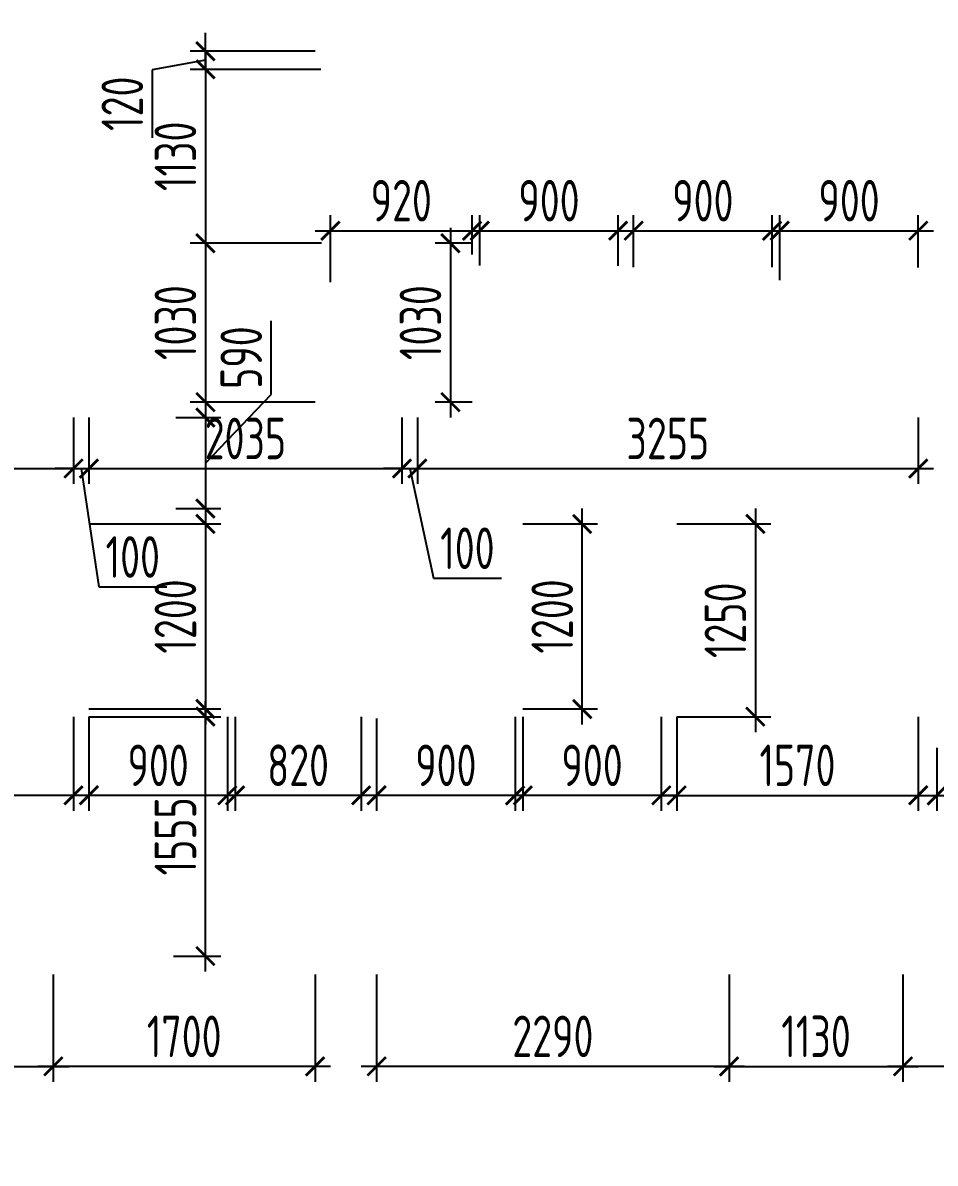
# Model space of a CAD drawing. Header units: millimetres. Extents: x -350007 to 536090, y -888 to 198380.
# Drawn here: x -196333 to -190404, y 117175 to 124585 of the extents above; entities that cross this region are included whole.
import ezdxf

# ---------------------------------------------------------------- set-up
doc = ezdxf.new("R2010")
doc.units = ezdxf.units.MM
doc.layers.add('АР_Размеры нов.', color=15, linetype='Continuous', lineweight=0)
doc.styles.add('ISOCPEUR', font='isocpeur.ttf', dxfattribs={"width": 0.7})
doc.dimstyles.new('R_100', dxfattribs={"dimtxt": 270, "dimasz": 120, "dimexe": 100, "dimexo": 0, "dimgap": 60, "dimtad": 1, "dimdec": 0, "dimrnd": 5, "dimzin": 0, "dimdsep": 46, "dimtxsty": 'ISOCPEUR', "dimblk": 'ARCHTICK', "dimcen": 0, "dimdle": 100, "dimclrd": 256, "dimclre": 256, "dimclrt": 256, "dimadec": 0, "dimazin": 0, "dimtfac": 2, "dimtdec": 0, "dimtofl": 0, "dimtmove": 1, "dimatfit": 3, "dimfxl": 1, "dimtvp": 3, "dimtolj": 1, "dimtzin": 0, "dimarcsym": 0})

# ---------------------------------------------------------------- blocks, each defined once
blk = doc.blocks.new('_ArchTick')
at = {"color": 0, "linetype": 'ByBlock', "const_width": 0.15}
blk.add_lwpolyline([(-0.5, -0.5), (0.5, 0.5)], dxfattribs=at)
blk = doc.blocks.new('*D2742')
at = {"layer": 'АР_Размеры нов.', "lineweight": -2, "ltscale": 100, "transparency": 16777216}
for p, q in [((-191743.2, 118400.7), (-191743.2, 117704)), ((-190613.2, 118400.7), (-190613.2, 117704)), ((-191843.2, 117804), (-190513.2, 117804))]:
    blk.add_line(p, q, dxfattribs=at)
at = {"layer": 'АР_Размеры нов.', "lineweight": -2, "ltscale": 100, "transparency": 16777216, "xscale": 120, "yscale": 120, "zscale": 120, "rotation": 180}
blk.add_blockref('_ArchTick', (-191743.2, 117804), dxfattribs=at)
at = {"layer": 'АР_Размеры нов.', "lineweight": -2, "ltscale": 100, "transparency": 16777216, "xscale": 120, "yscale": 120, "zscale": 120}
blk.add_blockref('_ArchTick', (-190613.2, 117804), dxfattribs=at)
at = {"layer": 'АР_Размеры нов.', "ltscale": 100, "transparency": 16777216, "insert": (-191178.2, 117999), "char_height": 270, "attachment_point": 5, "style": 'ISOCPEUR'}
blk.add_mtext('\\A1;1130', dxfattribs=at)
blk = doc.blocks.new('*D2743')
at = {"layer": 'АР_Размеры нов.', "lineweight": -2, "ltscale": 100, "transparency": 16777216}
for p, q in [((-197265, 118400.7), (-197265, 117704)), ((-196135, 118400.6), (-196135, 117704)), ((-197365, 117804), (-196035, 117804))]:
    blk.add_line(p, q, dxfattribs=at)
at = {"layer": 'АР_Размеры нов.', "lineweight": -2, "ltscale": 100, "transparency": 16777216, "xscale": 120, "yscale": 120, "zscale": 120, "rotation": 180}
blk.add_blockref('_ArchTick', (-197265, 117804), dxfattribs=at)
at = {"layer": 'АР_Размеры нов.', "lineweight": -2, "ltscale": 100, "transparency": 16777216, "xscale": 120, "yscale": 120, "zscale": 120}
blk.add_blockref('_ArchTick', (-196135, 117804), dxfattribs=at)
at = {"layer": 'АР_Размеры нов.', "ltscale": 100, "transparency": 16777216, "insert": (-196700, 117999), "char_height": 270, "attachment_point": 5, "style": 'ISOCPEUR'}
blk.add_mtext('\\A1;1130', dxfattribs=at)
blk = doc.blocks.new('*D2545')
at = {"layer": 'АР_Размеры нов.', "lineweight": -2, "ltscale": 100, "transparency": 16777216}
for p, q in [((-195146.4, 124382.4), (-195146.4, 123052.4)), ((-194397.3, 124282.4), (-195246.4, 124282.4)), ((-194392.2, 123152.4), (-195246.4, 123152.4))]:
    blk.add_line(p, q, dxfattribs=at)
at = {"layer": 'АР_Размеры нов.', "lineweight": -2, "ltscale": 100, "transparency": 16777216, "xscale": 120, "yscale": 120, "zscale": 120}
for p, rotation in [((-195146.4, 124282.4), 90), ((-195146.4, 123152.4), 270)]:
    blk.add_blockref('_ArchTick', p, dxfattribs=dict(at, rotation=rotation))
at = {"layer": 'АР_Размеры нов.', "ltscale": 100, "transparency": 16777216, "insert": (-195341.4, 123717.4), "char_height": 270, "attachment_point": 5, "rotation": 90, "style": 'ISOCPEUR'}
blk.add_mtext('\\A1;1130', dxfattribs=at)
blk = doc.blocks.new('*D2963')
at = {"layer": 'АР_Размеры нов.', "lineweight": -2, "ltscale": 100, "transparency": 16777216}
for p, q in [((-194333.9, 122900), (-194333.9, 123334)), ((-193413.9, 123079.1), (-193413.9, 123334)), ((-194433.9, 123234), (-193313.9, 123234))]:
    blk.add_line(p, q, dxfattribs=at)
at = {"layer": 'АР_Размеры нов.', "lineweight": -2, "ltscale": 100, "transparency": 16777216, "xscale": 120, "yscale": 120, "zscale": 120, "rotation": 180}
blk.add_blockref('_ArchTick', (-194333.9, 123234), dxfattribs=at)
at = {"layer": 'АР_Размеры нов.', "lineweight": -2, "ltscale": 100, "transparency": 16777216, "xscale": 120, "yscale": 120, "zscale": 120}
blk.add_blockref('_ArchTick', (-193413.9, 123234), dxfattribs=at)
at = {"layer": 'АР_Размеры нов.', "ltscale": 100, "transparency": 16777216, "insert": (-193873.9, 123429), "char_height": 270, "attachment_point": 5, "style": 'ISOCPEUR'}
blk.add_mtext('\\A1;920', dxfattribs=at)
blk = doc.blocks.new('*D2964')
at = {"layer": 'АР_Размеры нов.', "lineweight": -2, "ltscale": 100, "transparency": 16777216}
for p, q in [((-193363.9, 123009), (-193363.9, 123334)), ((-192463.9, 123004.8), (-192463.9, 123334)), ((-193463.9, 123234), (-192363.9, 123234))]:
    blk.add_line(p, q, dxfattribs=at)
at = {"layer": 'АР_Размеры нов.', "lineweight": -2, "ltscale": 100, "transparency": 16777216, "xscale": 120, "yscale": 120, "zscale": 120, "rotation": 180}
blk.add_blockref('_ArchTick', (-193363.9, 123234), dxfattribs=at)
at = {"layer": 'АР_Размеры нов.', "lineweight": -2, "ltscale": 100, "transparency": 16777216, "xscale": 120, "yscale": 120, "zscale": 120}
blk.add_blockref('_ArchTick', (-192463.9, 123234), dxfattribs=at)
at = {"layer": 'АР_Размеры нов.', "ltscale": 100, "transparency": 16777216, "insert": (-192913.9, 123429), "char_height": 270, "attachment_point": 5, "style": 'ISOCPEUR'}
blk.add_mtext('\\A1;900', dxfattribs=at)
blk = doc.blocks.new('*D2965')
at = {"layer": 'АР_Размеры нов.', "lineweight": -2, "ltscale": 100, "transparency": 16777216}
for p, q in [((-192363.9, 122996.7), (-192363.9, 123334)), ((-191463.9, 122996.7), (-191463.9, 123334)), ((-192463.9, 123234), (-191363.9, 123234))]:
    blk.add_line(p, q, dxfattribs=at)
at = {"layer": 'АР_Размеры нов.', "lineweight": -2, "ltscale": 100, "transparency": 16777216, "xscale": 120, "yscale": 120, "zscale": 120, "rotation": 180}
blk.add_blockref('_ArchTick', (-192363.9, 123234), dxfattribs=at)
at = {"layer": 'АР_Размеры нов.', "lineweight": -2, "ltscale": 100, "transparency": 16777216, "xscale": 120, "yscale": 120, "zscale": 120}
blk.add_blockref('_ArchTick', (-191463.9, 123234), dxfattribs=at)
at = {"layer": 'АР_Размеры нов.', "ltscale": 100, "transparency": 16777216, "insert": (-191913.9, 123429), "char_height": 270, "attachment_point": 5, "style": 'ISOCPEUR'}
blk.add_mtext('\\A1;900', dxfattribs=at)
blk = doc.blocks.new('*D2966')
at = {"layer": 'АР_Размеры нов.', "lineweight": -2, "ltscale": 100, "transparency": 16777216}
for p, q in [((-191413.9, 122913.7), (-191413.9, 123334)), ((-190513.9, 122994.4), (-190513.9, 123334)), ((-191513.9, 123234), (-190413.9, 123234))]:
    blk.add_line(p, q, dxfattribs=at)
at = {"layer": 'АР_Размеры нов.', "lineweight": -2, "ltscale": 100, "transparency": 16777216, "xscale": 120, "yscale": 120, "zscale": 120, "rotation": 180}
blk.add_blockref('_ArchTick', (-191413.9, 123234), dxfattribs=at)
at = {"layer": 'АР_Размеры нов.', "lineweight": -2, "ltscale": 100, "transparency": 16777216, "xscale": 120, "yscale": 120, "zscale": 120}
blk.add_blockref('_ArchTick', (-190513.9, 123234), dxfattribs=at)
at = {"layer": 'АР_Размеры нов.', "ltscale": 100, "transparency": 16777216, "insert": (-190963.9, 123429), "char_height": 270, "attachment_point": 5, "style": 'ISOCPEUR'}
blk.add_mtext('\\A1;900', dxfattribs=at)
blk = doc.blocks.new('*D2856')
at = {"layer": 'АР_Размеры нов.', "lineweight": -2, "ltscale": 500, "transparency": 16777216}
for p, q in [((-195146.4, 124400.7), (-195146.4, 124520.7)), ((-194433.9, 124400.7), (-195246.4, 124400.7)), ((-195146.4, 124282.4), (-195146.4, 124400.7)), ((-195146.4, 124341.5), (-195491.8, 124279.7)), ((-195491.8, 124279.7), (-195491.8, 123838.4)), ((-194397.3, 124282.4), (-195246.4, 124282.4)), ((-195146.4, 124282.4), (-195146.4, 124162.4))]:
    blk.add_line(p, q, dxfattribs=at)
at = {"layer": 'АР_Размеры нов.', "lineweight": -2, "ltscale": 500, "transparency": 16777216, "xscale": 120, "yscale": 120, "zscale": 120}
for p, rotation in [((-195146.4, 124400.7), 270), ((-195146.4, 124282.4), 90)]:
    blk.add_blockref('_ArchTick', p, dxfattribs=dict(at, rotation=rotation))
at = {"layer": 'АР_Размеры нов.', "lineweight": 13, "ltscale": 500, "transparency": 16777216, "insert": (-195686.8, 124059), "char_height": 270, "attachment_point": 5, "rotation": 90, "style": 'ISOCPEUR'}
blk.add_mtext('\\A1;120', dxfattribs=at)
blk = doc.blocks.new('*D2857')
at = {"layer": 'АР_Размеры нов.', "lineweight": -2, "ltscale": 500, "transparency": 16777216}
for p, q in [((-195146.4, 123252.4), (-195146.4, 122020.3)), ((-194392.2, 123152.4), (-195246.4, 123152.4)), ((-194433.9, 122120.3), (-195246.4, 122120.3))]:
    blk.add_line(p, q, dxfattribs=at)
at = {"layer": 'АР_Размеры нов.', "lineweight": -2, "ltscale": 500, "transparency": 16777216, "xscale": 120, "yscale": 120, "zscale": 120}
for p, rotation in [((-195146.4, 123152.4), 90), ((-195146.4, 122120.3), 270)]:
    blk.add_blockref('_ArchTick', p, dxfattribs=dict(at, rotation=rotation))
at = {"layer": 'АР_Размеры нов.', "lineweight": 13, "ltscale": 500, "transparency": 16777216, "insert": (-195341.4, 122636.4), "char_height": 270, "attachment_point": 5, "rotation": 90, "style": 'ISOCPEUR'}
blk.add_mtext('\\A1;1030', dxfattribs=at)
blk = doc.blocks.new('*D2860')
at = {"layer": 'АР_Размеры нов.', "lineweight": -2, "ltscale": 500, "transparency": 16777216}
for p, q in [((-191572.5, 121428.5), (-191572.5, 119976.2)), ((-192083.9, 121328.5), (-191472.5, 121328.5)), ((-192083.9, 120076.2), (-191472.5, 120076.2))]:
    blk.add_line(p, q, dxfattribs=at)
at = {"layer": 'АР_Размеры нов.', "lineweight": -2, "ltscale": 500, "transparency": 16777216, "xscale": 120, "yscale": 120, "zscale": 120}
for p, rotation in [((-191572.5, 121328.5), 90), ((-191572.5, 120076.2), 270)]:
    blk.add_blockref('_ArchTick', p, dxfattribs=dict(at, rotation=rotation))
at = {"layer": 'АР_Размеры нов.', "lineweight": 13, "ltscale": 500, "transparency": 16777216, "insert": (-191767.5, 120702.3), "char_height": 270, "attachment_point": 5, "rotation": 90, "style": 'ISOCPEUR'}
blk.add_mtext('\\A1;1250', dxfattribs=at)
blk = doc.blocks.new('*D2861')
at = {"layer": 'АР_Размеры нов.', "lineweight": -2, "ltscale": 500, "transparency": 16777216}
for p, q in [((-192083.9, 120076.2), (-192083.9, 119465.1)), ((-190513.9, 120076.2), (-190513.9, 119465.1)), ((-192183.9, 119565.1), (-190413.9, 119565.1))]:
    blk.add_line(p, q, dxfattribs=at)
at = {"layer": 'АР_Размеры нов.', "lineweight": -2, "ltscale": 500, "transparency": 16777216, "xscale": 120, "yscale": 120, "zscale": 120, "rotation": 180}
blk.add_blockref('_ArchTick', (-192083.9, 119565.1), dxfattribs=at)
at = {"layer": 'АР_Размеры нов.', "lineweight": -2, "ltscale": 500, "transparency": 16777216, "xscale": 120, "yscale": 120, "zscale": 120}
blk.add_blockref('_ArchTick', (-190513.9, 119565.1), dxfattribs=at)
at = {"layer": 'АР_Размеры нов.', "lineweight": 13, "ltscale": 500, "transparency": 16777216, "insert": (-191298.9, 119760.1), "char_height": 270, "attachment_point": 5, "style": 'ISOCPEUR'}
blk.add_mtext('\\A1;1570', dxfattribs=at)
blk = doc.blocks.new('*D2862')
at = {"layer": 'АР_Размеры нов.', "lineweight": -2, "ltscale": 500, "transparency": 16777216}
for p, q in [((-193083.9, 120076.2), (-193083.9, 119465.1)), ((-192183.9, 120076.2), (-192183.9, 119465.1)), ((-192083.9, 119565.1), (-193183.9, 119565.1))]:
    blk.add_line(p, q, dxfattribs=at)
at = {"layer": 'АР_Размеры нов.', "lineweight": -2, "ltscale": 500, "transparency": 16777216, "xscale": 120, "yscale": 120, "zscale": 120, "rotation": 180}
blk.add_blockref('_ArchTick', (-193083.9, 119565.1), dxfattribs=at)
at = {"layer": 'АР_Размеры нов.', "lineweight": -2, "ltscale": 500, "transparency": 16777216, "xscale": 120, "yscale": 120, "zscale": 120}
blk.add_blockref('_ArchTick', (-192183.9, 119565.1), dxfattribs=at)
at = {"layer": 'АР_Размеры нов.', "lineweight": 13, "ltscale": 500, "transparency": 16777216, "insert": (-192633.9, 119760.1), "char_height": 270, "attachment_point": 5, "style": 'ISOCPEUR'}
blk.add_mtext('\\A1;900', dxfattribs=at)
blk = doc.blocks.new('*D2863')
at = {"layer": 'АР_Размеры нов.', "lineweight": -2, "ltscale": 500, "transparency": 16777216}
for p, q in [((-194033.9, 120064.6), (-194033.9, 119465.1)), ((-193133.9, 120076.2), (-193133.9, 119465.1)), ((-193033.9, 119565.1), (-194133.9, 119565.1))]:
    blk.add_line(p, q, dxfattribs=at)
at = {"layer": 'АР_Размеры нов.', "lineweight": -2, "ltscale": 500, "transparency": 16777216, "xscale": 120, "yscale": 120, "zscale": 120, "rotation": 180}
blk.add_blockref('_ArchTick', (-194033.9, 119565.1), dxfattribs=at)
at = {"layer": 'АР_Размеры нов.', "lineweight": -2, "ltscale": 500, "transparency": 16777216, "xscale": 120, "yscale": 120, "zscale": 120}
blk.add_blockref('_ArchTick', (-193133.9, 119565.1), dxfattribs=at)
at = {"layer": 'АР_Размеры нов.', "lineweight": 13, "ltscale": 500, "transparency": 16777216, "insert": (-193583.9, 119760.1), "char_height": 270, "attachment_point": 5, "style": 'ISOCPEUR'}
blk.add_mtext('\\A1;900', dxfattribs=at)
blk = doc.blocks.new('*D2864')
at = {"layer": 'АР_Размеры нов.', "lineweight": -2, "ltscale": 500, "transparency": 16777216}
for p, q in [((-194953.9, 120076.1), (-194953.9, 119465.1)), ((-194134.3, 120075.3), (-194134.3, 119465.1)), ((-194034.3, 119565.1), (-195053.9, 119565.1))]:
    blk.add_line(p, q, dxfattribs=at)
at = {"layer": 'АР_Размеры нов.', "lineweight": -2, "ltscale": 500, "transparency": 16777216, "xscale": 120, "yscale": 120, "zscale": 120, "rotation": 180}
blk.add_blockref('_ArchTick', (-194953.9, 119565.1), dxfattribs=at)
at = {"layer": 'АР_Размеры нов.', "lineweight": -2, "ltscale": 500, "transparency": 16777216, "xscale": 120, "yscale": 120, "zscale": 120}
blk.add_blockref('_ArchTick', (-194134.3, 119565.1), dxfattribs=at)
at = {"layer": 'АР_Размеры нов.', "lineweight": 13, "ltscale": 500, "transparency": 16777216, "insert": (-194544.1, 119760.1), "char_height": 270, "attachment_point": 5, "style": 'ISOCPEUR'}
blk.add_mtext('\\A1;820', dxfattribs=at)
blk = doc.blocks.new('*D2865')
at = {"layer": 'АР_Размеры нов.', "lineweight": -2, "ltscale": 500, "transparency": 16777216}
for p, q in [((-195903.9, 120076.1), (-195903.9, 119465.1)), ((-195003.9, 120076.1), (-195003.9, 119465.1)), ((-194903.9, 119565.1), (-196003.9, 119565.1))]:
    blk.add_line(p, q, dxfattribs=at)
at = {"layer": 'АР_Размеры нов.', "lineweight": -2, "ltscale": 500, "transparency": 16777216, "xscale": 120, "yscale": 120, "zscale": 120, "rotation": 180}
blk.add_blockref('_ArchTick', (-195903.9, 119565.1), dxfattribs=at)
at = {"layer": 'АР_Размеры нов.', "lineweight": -2, "ltscale": 500, "transparency": 16777216, "xscale": 120, "yscale": 120, "zscale": 120}
blk.add_blockref('_ArchTick', (-195003.9, 119565.1), dxfattribs=at)
at = {"layer": 'АР_Размеры нов.', "lineweight": 13, "ltscale": 500, "transparency": 16777216, "insert": (-195453.9, 119760.1), "char_height": 270, "attachment_point": 5, "style": 'ISOCPEUR'}
blk.add_mtext('\\A1;900', dxfattribs=at)
blk = doc.blocks.new('*D2866')
at = {"layer": 'АР_Размеры нов.', "lineweight": -2, "ltscale": 500, "transparency": 16777216}
for p, q in [((-197383.9, 120076.2), (-197383.9, 119465.1)), ((-196003.9, 120076.2), (-196003.9, 119465.1)), ((-195903.9, 119565.1), (-197483.9, 119565.1))]:
    blk.add_line(p, q, dxfattribs=at)
at = {"layer": 'АР_Размеры нов.', "lineweight": -2, "ltscale": 500, "transparency": 16777216, "xscale": 120, "yscale": 120, "zscale": 120, "rotation": 180}
blk.add_blockref('_ArchTick', (-197383.9, 119565.1), dxfattribs=at)
at = {"layer": 'АР_Размеры нов.', "lineweight": -2, "ltscale": 500, "transparency": 16777216, "xscale": 120, "yscale": 120, "zscale": 120}
blk.add_blockref('_ArchTick', (-196003.9, 119565.1), dxfattribs=at)
at = {"layer": 'АР_Размеры нов.', "lineweight": 13, "ltscale": 500, "transparency": 16777216, "insert": (-196693.9, 119760.1), "char_height": 270, "attachment_point": 5, "style": 'ISOCPEUR'}
blk.add_mtext('\\A1;1380', dxfattribs=at)
blk = doc.blocks.new('*D2867')
at = {"layer": 'АР_Размеры нов.', "lineweight": -2, "ltscale": 500, "transparency": 16777216}
for p, q in [((-195146.4, 118420.7), (-195146.4, 120176.1)), ((-195903.9, 120076.1), (-195046.4, 120076.1)), ((-195353.6, 118520.7), (-195046.4, 118520.7))]:
    blk.add_line(p, q, dxfattribs=at)
at = {"layer": 'АР_Размеры нов.', "lineweight": -2, "ltscale": 500, "transparency": 16777216, "xscale": 120, "yscale": 120, "zscale": 120}
for p, rotation in [((-195146.4, 120076.1), 90), ((-195146.4, 118520.7), 270)]:
    blk.add_blockref('_ArchTick', p, dxfattribs=dict(at, rotation=rotation))
at = {"layer": 'АР_Размеры нов.', "lineweight": 13, "ltscale": 500, "transparency": 16777216, "insert": (-195341.4, 119298.4), "char_height": 270, "attachment_point": 5, "rotation": 90, "style": 'ISOCPEUR'}
blk.add_mtext('\\A1;1555', dxfattribs=at)
blk = doc.blocks.new('*D2868')
at = {"layer": 'АР_Размеры нов.', "lineweight": -2, "ltscale": 500, "transparency": 16777216}
for p, q in [((-195146.4, 121428.5), (-195146.4, 120026.1)), ((-195903.9, 121328.5), (-195046.4, 121328.5)), ((-195903.9, 120126.1), (-195046.4, 120126.1))]:
    blk.add_line(p, q, dxfattribs=at)
at = {"layer": 'АР_Размеры нов.', "lineweight": -2, "ltscale": 500, "transparency": 16777216, "xscale": 120, "yscale": 120, "zscale": 120}
for p, rotation in [((-195146.4, 121328.5), 90), ((-195146.4, 120126.1), 270)]:
    blk.add_blockref('_ArchTick', p, dxfattribs=dict(at, rotation=rotation))
at = {"layer": 'АР_Размеры нов.', "lineweight": 13, "ltscale": 500, "transparency": 16777216, "insert": (-195341.4, 120727.3), "char_height": 270, "attachment_point": 5, "rotation": 90, "style": 'ISOCPEUR'}
blk.add_mtext('\\A1;1200', dxfattribs=at)
blk = doc.blocks.new('*D2869')
at = {"layer": 'АР_Размеры нов.', "lineweight": -2, "ltscale": 500, "transparency": 16777216}
for p, q in [((-194718.6, 122169.9), (-194718.6, 122649)), ((-195146.4, 121724.4), (-194718.6, 122169.9)), ((-195146.4, 122120.3), (-195146.4, 121328.5)), ((-195339.8, 122020.3), (-195046.4, 122020.3)), ((-195339.8, 121428.5), (-195046.4, 121428.5))]:
    blk.add_line(p, q, dxfattribs=at)
at = {"layer": 'АР_Размеры нов.', "lineweight": -2, "ltscale": 500, "transparency": 16777216, "xscale": 120, "yscale": 120, "zscale": 120}
for p, rotation in [((-195146.4, 122020.3), 90), ((-195146.4, 121428.5), 270)]:
    blk.add_blockref('_ArchTick', p, dxfattribs=dict(at, rotation=rotation))
at = {"layer": 'АР_Размеры нов.', "lineweight": 13, "ltscale": 500, "transparency": 16777216, "insert": (-194913.6, 122409.4), "char_height": 270, "attachment_point": 5, "rotation": 90, "style": 'ISOCPEUR'}
blk.add_mtext('\\A1;590', dxfattribs=at)
blk = doc.blocks.new('*D2876')
at = {"layer": 'АР_Размеры нов.', "lineweight": -2, "ltscale": 500, "transparency": 16777216}
for p, q in [((-190613.2, 118400.5), (-190613.2, 117704)), ((-187933.9, 118400.7), (-187933.9, 117704)), ((-187833.9, 117804), (-190713.2, 117804))]:
    blk.add_line(p, q, dxfattribs=at)
at = {"layer": 'АР_Размеры нов.', "lineweight": -2, "ltscale": 500, "transparency": 16777216, "xscale": 120, "yscale": 120, "zscale": 120, "rotation": 180}
blk.add_blockref('_ArchTick', (-190613.2, 117804), dxfattribs=at)
at = {"layer": 'АР_Размеры нов.', "lineweight": -2, "ltscale": 500, "transparency": 16777216, "xscale": 120, "yscale": 120, "zscale": 120}
blk.add_blockref('_ArchTick', (-187933.9, 117804), dxfattribs=at)
at = {"layer": 'АР_Размеры нов.', "lineweight": 13, "ltscale": 500, "transparency": 16777216, "insert": (-189273.5, 117999), "char_height": 270, "attachment_point": 5, "style": 'ISOCPEUR'}
blk.add_mtext('\\A1;2680', dxfattribs=at)
blk = doc.blocks.new('*D2877')
at = {"layer": 'АР_Размеры нов.', "lineweight": -2, "ltscale": 500, "transparency": 16777216}
for p, q in [((-194033.9, 118400.7), (-194033.9, 117704)), ((-191743.2, 118400.7), (-191743.2, 117704)), ((-191643.2, 117804), (-194133.9, 117804))]:
    blk.add_line(p, q, dxfattribs=at)
at = {"layer": 'АР_Размеры нов.', "lineweight": -2, "ltscale": 500, "transparency": 16777216, "xscale": 120, "yscale": 120, "zscale": 120, "rotation": 180}
blk.add_blockref('_ArchTick', (-194033.9, 117804), dxfattribs=at)
at = {"layer": 'АР_Размеры нов.', "lineweight": -2, "ltscale": 500, "transparency": 16777216, "xscale": 120, "yscale": 120, "zscale": 120}
blk.add_blockref('_ArchTick', (-191743.2, 117804), dxfattribs=at)
at = {"layer": 'АР_Размеры нов.', "lineweight": 13, "ltscale": 500, "transparency": 16777216, "insert": (-192888.5, 117999), "char_height": 270, "attachment_point": 5, "style": 'ISOCPEUR'}
blk.add_mtext('\\A1;2290', dxfattribs=at)
blk = doc.blocks.new('*D2878')
at = {"layer": 'АР_Размеры нов.', "lineweight": -2, "ltscale": 500, "transparency": 16777216}
for p, q in [((-196135, 118400.7), (-196135, 117704)), ((-194433.9, 118400.7), (-194433.9, 117704)), ((-194333.9, 117804), (-196235, 117804))]:
    blk.add_line(p, q, dxfattribs=at)
at = {"layer": 'АР_Размеры нов.', "lineweight": -2, "ltscale": 500, "transparency": 16777216, "xscale": 120, "yscale": 120, "zscale": 120, "rotation": 180}
blk.add_blockref('_ArchTick', (-196135, 117804), dxfattribs=at)
at = {"layer": 'АР_Размеры нов.', "lineweight": -2, "ltscale": 500, "transparency": 16777216, "xscale": 120, "yscale": 120, "zscale": 120}
blk.add_blockref('_ArchTick', (-194433.9, 117804), dxfattribs=at)
at = {"layer": 'АР_Размеры нов.', "lineweight": 13, "ltscale": 500, "transparency": 16777216, "insert": (-195284.4, 117999), "char_height": 270, "attachment_point": 5, "style": 'ISOCPEUR'}
blk.add_mtext('\\A1;1700', dxfattribs=at)
blk = doc.blocks.new('*D3079')
at = {"layer": 'АР_Размеры нов.', "lineweight": -2, "ltscale": 500, "transparency": 16777216}
for p, q in [((-190393.9, 119874), (-190393.9, 119465.1)), ((-188033.9, 119874), (-188033.9, 119465.1)), ((-190493.9, 119565.1), (-187933.9, 119565.1))]:
    blk.add_line(p, q, dxfattribs=at)
at = {"layer": 'АР_Размеры нов.', "lineweight": -2, "ltscale": 500, "transparency": 16777216, "xscale": 120, "yscale": 120, "zscale": 120, "rotation": 180}
blk.add_blockref('_ArchTick', (-190393.9, 119565.1), dxfattribs=at)
at = {"layer": 'АР_Размеры нов.', "lineweight": -2, "ltscale": 500, "transparency": 16777216, "xscale": 120, "yscale": 120, "zscale": 120}
blk.add_blockref('_ArchTick', (-188033.9, 119565.1), dxfattribs=at)
at = {"layer": 'АР_Размеры нов.', "lineweight": 13, "ltscale": 500, "transparency": 16777216, "insert": (-189213.9, 119760.1), "char_height": 270, "attachment_point": 5, "style": 'ISOCPEUR'}
blk.add_mtext('\\A1;2360', dxfattribs=at)
blk = doc.blocks.new('*D2246')
at = {"layer": 'АР_Размеры нов.', "lineweight": -2, "ltscale": 500, "transparency": 16777216}
for p, q in [((-192697.7, 120026.2), (-192697.7, 121428.5)), ((-193083.9, 121328.5), (-192597.7, 121328.5)), ((-193083.9, 120126.2), (-192597.7, 120126.2))]:
    blk.add_line(p, q, dxfattribs=at)
at = {"layer": 'АР_Размеры нов.', "lineweight": -2, "ltscale": 500, "transparency": 16777216, "xscale": 120, "yscale": 120, "zscale": 120}
for p, rotation in [((-192697.7, 121328.5), 90), ((-192697.7, 120126.2), 270)]:
    blk.add_blockref('_ArchTick', p, dxfattribs=dict(at, rotation=rotation))
at = {"layer": 'АР_Размеры нов.', "lineweight": 13, "ltscale": 500, "transparency": 16777216, "insert": (-192892.7, 120727.3), "char_height": 270, "attachment_point": 5, "rotation": 90, "style": 'ISOCPEUR'}
blk.add_mtext('\\A1;1200', dxfattribs=at)
blk = doc.blocks.new('*D2248')
at = {"layer": 'АР_Размеры нов.', "lineweight": -2, "ltscale": 500, "transparency": 16777216}
for p, q in [((-193554.1, 123252.4), (-193554.1, 122020.3)), ((-193413.9, 123152.4), (-193654.1, 123152.4)), ((-193413.9, 122120.3), (-193654.1, 122120.3))]:
    blk.add_line(p, q, dxfattribs=at)
at = {"layer": 'АР_Размеры нов.', "lineweight": -2, "ltscale": 500, "transparency": 16777216, "xscale": 120, "yscale": 120, "zscale": 120}
for p, rotation in [((-193554.1, 123152.4), 90), ((-193554.1, 122120.3), 270)]:
    blk.add_blockref('_ArchTick', p, dxfattribs=dict(at, rotation=rotation))
at = {"layer": 'АР_Размеры нов.', "lineweight": 13, "ltscale": 500, "transparency": 16777216, "insert": (-193749.1, 122636.4), "char_height": 270, "attachment_point": 5, "rotation": 90, "style": 'ISOCPEUR'}
blk.add_mtext('\\A1;1030', dxfattribs=at)
blk = doc.blocks.new('*D4059')
at = {"layer": 'АР_Размеры нов.', "lineweight": -2, "transparency": 16777216}
for p, q in [((-197383.9, 122020.3), (-197383.9, 121588.8)), ((-196003.9, 122020.3), (-196003.9, 121588.8)), ((-197483.9, 121688.8), (-195903.9, 121688.8))]:
    blk.add_line(p, q, dxfattribs=at)
at = {"layer": 'АР_Размеры нов.', "lineweight": -2, "transparency": 16777216, "xscale": 120, "yscale": 120, "zscale": 120, "rotation": 180}
blk.add_blockref('_ArchTick', (-197383.9, 121688.8), dxfattribs=at)
at = {"layer": 'АР_Размеры нов.', "lineweight": -2, "transparency": 16777216, "xscale": 120, "yscale": 120, "zscale": 120}
blk.add_blockref('_ArchTick', (-196003.9, 121688.8), dxfattribs=at)
at = {"layer": 'АР_Размеры нов.', "transparency": 16777216, "insert": (-196693.9, 121883.8), "char_height": 270, "attachment_point": 5, "style": 'ISOCPEUR'}
blk.add_mtext('\\A1;1380', dxfattribs=at)
blk = doc.blocks.new('*D4060')
at = {"layer": 'АР_Размеры нов.', "lineweight": -2, "transparency": 16777216}
for p, q in [((-195903.9, 122020.3), (-195903.9, 121588.8)), ((-193869.1, 122020.3), (-193869.1, 121588.8)), ((-196003.9, 121688.8), (-193769.1, 121688.8))]:
    blk.add_line(p, q, dxfattribs=at)
at = {"layer": 'АР_Размеры нов.', "lineweight": -2, "transparency": 16777216, "xscale": 120, "yscale": 120, "zscale": 120, "rotation": 180}
blk.add_blockref('_ArchTick', (-195903.9, 121688.8), dxfattribs=at)
at = {"layer": 'АР_Размеры нов.', "lineweight": -2, "transparency": 16777216, "xscale": 120, "yscale": 120, "zscale": 120}
blk.add_blockref('_ArchTick', (-193869.1, 121688.8), dxfattribs=at)
at = {"layer": 'АР_Размеры нов.', "transparency": 16777216, "insert": (-194886.5, 121883.8), "char_height": 270, "attachment_point": 5, "style": 'ISOCPEUR'}
blk.add_mtext('\\A1;2035', dxfattribs=at)
blk = doc.blocks.new('*D4061')
at = {"layer": 'АР_Размеры нов.', "lineweight": -2, "transparency": 16777216}
for p, q in [((-193769.1, 122020.3), (-193769.1, 121588.8)), ((-190513.9, 122020.3), (-190513.9, 121588.8)), ((-193869.1, 121688.8), (-190413.9, 121688.8))]:
    blk.add_line(p, q, dxfattribs=at)
at = {"layer": 'АР_Размеры нов.', "lineweight": -2, "transparency": 16777216, "xscale": 120, "yscale": 120, "zscale": 120, "rotation": 180}
blk.add_blockref('_ArchTick', (-193769.1, 121688.8), dxfattribs=at)
at = {"layer": 'АР_Размеры нов.', "lineweight": -2, "transparency": 16777216, "xscale": 120, "yscale": 120, "zscale": 120}
blk.add_blockref('_ArchTick', (-190513.9, 121688.8), dxfattribs=at)
at = {"layer": 'АР_Размеры нов.', "transparency": 16777216, "insert": (-192141.5, 121883.8), "char_height": 270, "attachment_point": 5, "style": 'ISOCPEUR'}
blk.add_mtext('\\A1;3255', dxfattribs=at)
blk = doc.blocks.new('*D4062')
at = {"layer": 'АР_Размеры нов.', "lineweight": -2, "transparency": 16777216}
for p, q in [((-196003.9, 121781.3), (-196003.9, 121588.8)), ((-195903.9, 121781.3), (-195903.9, 121588.8)), ((-196003.9, 121688.8), (-196123.9, 121688.8)), ((-196003.9, 121688.8), (-195903.9, 121688.8)), ((-195953.9, 121688.8), (-195839.3, 120919)), ((-195903.9, 121688.8), (-195783.9, 121688.8)), ((-195839.3, 120919), (-195398, 120919))]:
    blk.add_line(p, q, dxfattribs=at)
at = {"layer": 'АР_Размеры нов.', "lineweight": -2, "transparency": 16777216, "xscale": 120, "yscale": 120, "zscale": 120}
blk.add_blockref('_ArchTick', (-196003.9, 121688.8), dxfattribs=at)
at = {"layer": 'АР_Размеры нов.', "lineweight": -2, "transparency": 16777216, "xscale": 120, "yscale": 120, "zscale": 120, "rotation": 180}
blk.add_blockref('_ArchTick', (-195903.9, 121688.8), dxfattribs=at)
at = {"layer": 'АР_Размеры нов.', "transparency": 16777216, "insert": (-195618.7, 121114), "char_height": 270, "attachment_point": 5, "style": 'ISOCPEUR'}
blk.add_mtext('\\A1;100', dxfattribs=at)
blk = doc.blocks.new('*D4063')
at = {"layer": 'АР_Размеры нов.', "lineweight": -2, "transparency": 16777216}
for p, q in [((-193869.1, 121847.7), (-193869.1, 121588.8)), ((-193769.1, 121847.7), (-193769.1, 121588.8)), ((-193869.1, 121688.8), (-193989.1, 121688.8)), ((-193869.1, 121688.8), (-193769.1, 121688.8)), ((-193819.1, 121688.8), (-193664.5, 120975.6)), ((-193769.1, 121688.8), (-193649.1, 121688.8)), ((-193664.5, 120975.6), (-193223.2, 120975.6))]:
    blk.add_line(p, q, dxfattribs=at)
at = {"layer": 'АР_Размеры нов.', "lineweight": -2, "transparency": 16777216, "xscale": 120, "yscale": 120, "zscale": 120}
blk.add_blockref('_ArchTick', (-193869.1, 121688.8), dxfattribs=at)
at = {"layer": 'АР_Размеры нов.', "lineweight": -2, "transparency": 16777216, "xscale": 120, "yscale": 120, "zscale": 120, "rotation": 180}
blk.add_blockref('_ArchTick', (-193769.1, 121688.8), dxfattribs=at)
at = {"layer": 'АР_Размеры нов.', "transparency": 16777216, "insert": (-193443.9, 121170.6), "char_height": 270, "attachment_point": 5, "style": 'ISOCPEUR'}
blk.add_mtext('\\A1;100', dxfattribs=at)
blk = doc.blocks.new('*D7184')
at = {"layer": 'АР_Размеры нов.', "lineweight": -2, "transparency": 16777216}
for p, q in [((-186100.2, 131670.6), (-186002.7, 131995.6)), ((-186002.7, 131995.6), (-185655.9, 131995.6)), ((-186145.2, 131370.7), (-186145.2, 131770.6)), ((-186055.2, 131530.7), (-186055.2, 131770.6)), ((-186145.2, 131670.6), (-186265.2, 131670.6)), ((-186145.2, 131670.6), (-186055.2, 131670.6)), ((-186055.2, 131670.6), (-185935.2, 131670.6)), ((-281863.4, 59884.7), (-281863.4, 59308.8)), ((-281179, 59884.7), (-281179, 59308.8)), ((-281963.4, 59408.8), (-281079, 59408.8))]:
    blk.add_line(p, q, dxfattribs=at)
at = {"layer": 'АР_Размеры нов.', "lineweight": -2, "transparency": 16777216, "xscale": 120, "yscale": 120, "zscale": 120}
for p in [(-186145.2, 131670.6), (-281179, 59408.8)]:
    blk.add_blockref('_ArchTick', p, dxfattribs=at)
at = {"layer": 'АР_Размеры нов.', "lineweight": -2, "transparency": 16777216, "xscale": 120, "yscale": 120, "zscale": 120, "rotation": 180}
for p in [(-186055.2, 131670.6), (-281863.4, 59408.8)]:
    blk.add_blockref('_ArchTick', p, dxfattribs=at)
at = {"layer": 'АР_Размеры нов.', "transparency": 16777216, "char_height": 270, "attachment_point": 5, "style": 'ISOCPEUR'}
for s, insert in [('\\A1;90', (-185829.3, 132190.6)), ('\\A1;685', (-281521.2, 59603.8))]:
    blk.add_mtext(s, dxfattribs=dict(at, insert=insert))
blk = doc.blocks.new('*D7185')
at = {"layer": 'АР_Размеры нов.', "lineweight": -2, "transparency": 16777216}
for p, q in [((-152915.4, 120873.4), (-152915.4, 121314.7)), ((-153510.4, 120694.9), (-152915.4, 120873.4)), ((-153510.4, 120520.7), (-153510.4, 120869.1)), ((-154303.9, 120769.1), (-153410.4, 120769.1)), ((-154463.9, 120620.7), (-153410.4, 120620.7)), ((-280686, 59784.7), (-280686, 60786.4)), ((-281179, 60686.4), (-280586, 60686.4)), ((-281179, 59884.7), (-280586, 59884.7))]:
    blk.add_line(p, q, dxfattribs=at)
at = {"layer": 'АР_Размеры нов.', "lineweight": -2, "transparency": 16777216, "xscale": 120, "yscale": 120, "zscale": 120}
for p, rotation in [((-153510.4, 120769.1), 90), ((-153510.4, 120620.7), 270), ((-280686, 60686.4), 90), ((-280686, 59884.7), 270)]:
    blk.add_blockref('_ArchTick', p, dxfattribs=dict(at, rotation=rotation))
at = {"layer": 'АР_Размеры нов.', "transparency": 16777216, "char_height": 270, "attachment_point": 5, "rotation": 90, "style": 'ISOCPEUR'}
for s, insert in [('\\A1;150', (-153110.4, 121094.1)), ('\\A1;800', (-280881, 60285.5))]:
    blk.add_mtext(s, dxfattribs=dict(at, insert=insert))

msp = doc.modelspace()

# ---------------------------------------------------------------- dimensions: what is measured, and where the dimension line sits
at = {"layer": 'АР_Размеры нов.'}
for base, p1, p2, picture, middle in [((-186055.2, 131670.6), (-186145.2, 131370.7), (-186055.2, 131530.7), '*D7184', (-185942.7, 132190.6)), ((-281179, 59408.8), (-281863.4, 59884.7), (-281179, 59884.7), '*D7184', (-281521.2, 59603.8)), ((-196003.9, 121688.8), (-197383.9, 122020.3), (-196003.9, 122020.3), '*D4059', (-196693.9, 121883.8)), ((-193869.1, 121688.8), (-195903.9, 122020.3), (-193869.1, 122020.3), '*D4060', (-194886.5, 121883.8)), ((-190513.9, 121688.8), (-193769.1, 122020.3), (-190513.9, 122020.3), '*D4061', (-192141.5, 121883.8))]:
    dim = msp.add_linear_dim(base=base, p1=p1, p2=p2, dimstyle='R_100', override={"dimpost": '\\X'}, dxfattribs=at)
    dim.commit()
    dim.dimension.update_dxf_attribs({"geometry": picture, "text_midpoint": middle})
at = {"layer": 'АР_Размеры нов.', "lineweight": 13, "ltscale": 500}
for base, p1, p2, override, picture, middle in [((-195146.4, 124400.7), (-194397.3, 124282.4), (-194433.9, 124400.7), {"dimpost": '\\X', "dimfxl": 2.5, "dimarcsym": 1}, '*D2856', (-195491.8, 124219.7)), ((-195146.4, 121428.5), (-195339.8, 122020.3), (-195339.8, 121428.5), {"dimpost": '\\X'}, '*D2869', (-194718.6, 122229.9))]:
    dim = msp.add_linear_dim(base=base, p1=p1, p2=p2, angle=90, dimstyle='R_100', override=override, dxfattribs=at)
    dim.commit()
    dim.dimension.update_dxf_attribs({"geometry": picture, "text_midpoint": middle, "dimtype": 160})
at = {"layer": 'АР_Размеры нов.', "ltscale": 100}
dim = msp.add_linear_dim(base=(-195146.4, 123152.4), p1=(-194397.3, 124282.4), p2=(-194392.2, 123152.4), angle=90, dimstyle='R_100', override={"dimpost": '\\X', "dimfxl": 2.5, "dimarcsym": 1}, dxfattribs=at)
dim.commit()
dim.dimension.update_dxf_attribs({"geometry": '*D2545', "text_midpoint": (-195341.4, 123717.4)})
for base, p1, p2, override, picture, middle in [((-193413.9, 123234), (-194333.9, 122900), (-193413.9, 123079.1), {"dimpost": '\\X', "dimfxl": 2.5, "dimarcsym": 1}, '*D2963', (-193873.9, 123429)), ((-192463.9, 123234), (-193363.9, 123009), (-192463.9, 123004.8), {"dimpost": '\\X', "dimfxl": 2.5, "dimarcsym": 1}, '*D2964', (-192913.9, 123429)), ((-191463.9, 123234), (-192363.9, 122996.7), (-191463.9, 122996.7), {"dimpost": '\\X', "dimfxl": 2.5, "dimarcsym": 1}, '*D2965', (-191913.9, 123429)), ((-190513.9, 123234), (-191413.9, 122913.7), (-190513.9, 122994.4), {"dimpost": '\\X', "dimfxl": 2.5, "dimarcsym": 1}, '*D2966', (-190963.9, 123429)), ((-196135, 117804), (-197265, 118400.7), (-196135, 118400.6), {"dimpost": '\\X', "dimfxl": 300, "dimarcsym": 1}, '*D2743', (-196700, 117999)), ((-190613.2, 117804), (-191743.2, 118400.7), (-190613.2, 118400.7), {"dimpost": '\\X', "dimfxl": 300, "dimarcsym": 1}, '*D2742', (-191178.2, 117999))]:
    dim = msp.add_linear_dim(base=base, p1=p1, p2=p2, dimstyle='R_100', override=override, dxfattribs=at)
    dim.commit()
    dim.dimension.update_dxf_attribs({"geometry": picture, "text_midpoint": middle})
at = {"layer": 'АР_Размеры нов.', "lineweight": 13, "ltscale": 500}
for base, p1, p2, override, picture, middle in [((-195146.4, 122120.3), (-194392.2, 123152.4), (-194433.9, 122120.3), {"dimpost": '\\X', "dimfxl": 2.5, "dimarcsym": 1}, '*D2857', (-195341.4, 122636.4)), ((-193554.1, 122120.3), (-193413.9, 123152.4), (-193413.9, 122120.3), {"dimpost": '\\X'}, '*D2248', (-193749.1, 122636.4)), ((-195146.4, 120126.1), (-195903.9, 121328.5), (-195903.9, 120126.1), {"dimpost": '\\X'}, '*D2868', (-195341.4, 120727.3)), ((-192697.7, 121328.5), (-193083.9, 120126.2), (-193083.9, 121328.5), {"dimpost": '\\X'}, '*D2246', (-192892.7, 120727.3)), ((-191572.5, 120076.2), (-192083.9, 121328.5), (-192083.9, 120076.2), {"dimpost": '\\X'}, '*D2860', (-191767.5, 120702.3)), ((-195146.4, 120076.1), (-195353.6, 118520.7), (-195903.9, 120076.1), {"dimpost": '\\X'}, '*D2867', (-195341.4, 119298.4))]:
    dim = msp.add_linear_dim(base=base, p1=p1, p2=p2, angle=90, dimstyle='R_100', override=override, dxfattribs=at)
    dim.commit()
    dim.dimension.update_dxf_attribs({"geometry": picture, "text_midpoint": middle})
at = {"layer": 'АР_Размеры нов.'}
for base, p1, p2, picture, middle in [((-193769.1, 121688.8), (-193869.1, 121847.7), (-193769.1, 121847.7), '*D4063', (-193604.5, 120975.6)), ((-195903.9, 121688.8), (-196003.9, 121781.3), (-195903.9, 121781.3), '*D4062', (-195779.3, 120919))]:
    dim = msp.add_linear_dim(base=base, p1=p1, p2=p2, dimstyle='R_100', override={"dimpost": '\\X'}, dxfattribs=at)
    dim.commit()
    dim.dimension.update_dxf_attribs({"geometry": picture, "text_midpoint": middle, "dimtype": 160})
for base, p1, p2, middle in [((-153510.4, 120769.1), (-154463.9, 120620.7), (-154303.9, 120769.1), (-153110.4, 120933.4)), ((-280686, 60686.4), (-281179, 59884.7), (-281179, 60686.4), (-280881, 60285.5))]:
    dim = msp.add_linear_dim(base=base, p1=p1, p2=p2, angle=90, dimstyle='R_100', override={"dimpost": '\\X'}, dxfattribs=at)
    dim.commit()
    dim.dimension.update_dxf_attribs({"geometry": '*D7185', "text_midpoint": middle})
at = {"layer": 'АР_Размеры нов.', "lineweight": 13, "ltscale": 500}
for base, p1, p2, override, picture, middle in [((-197383.9, 119565.1), (-196003.9, 120076.2), (-197383.9, 120076.2), {"dimpost": '\\X'}, '*D2866', (-196693.9, 119760.1)), ((-195903.9, 119565.1), (-195003.9, 120076.1), (-195903.9, 120076.1), {"dimpost": '\\X'}, '*D2865', (-195453.9, 119760.1)), ((-194953.9, 119565.1), (-194134.3, 120075.3), (-194953.9, 120076.1), {"dimpost": '\\X'}, '*D2864', (-194544.1, 119760.1)), ((-194033.9, 119565.1), (-193133.9, 120076.2), (-194033.9, 120064.6), {"dimpost": '\\X'}, '*D2863', (-193583.9, 119760.1)), ((-193083.9, 119565.1), (-192183.9, 120076.2), (-193083.9, 120076.2), {"dimpost": '\\X'}, '*D2862', (-192633.9, 119760.1)), ((-190513.9, 119565.1), (-192083.9, 120076.2), (-190513.9, 120076.2), {"dimpost": '\\X'}, '*D2861', (-191298.9, 119760.1)), ((-188033.9, 119565.1), (-190393.9, 119874), (-188033.9, 119874), {"dimpost": '\\X'}, '*D3079', (-189213.9, 119760.1)), ((-196135, 117804), (-194433.9, 118400.7), (-196135, 118400.7), {"dimpost": '\\X', "dimfxl": 300, "dimarcsym": 1}, '*D2878', (-195284.4, 117999)), ((-194033.9, 117804), (-191743.2, 118400.7), (-194033.9, 118400.7), {"dimpost": '\\X', "dimfxl": 300, "dimarcsym": 1}, '*D2877', (-192888.5, 117999)), ((-190613.2, 117804), (-187933.9, 118400.7), (-190613.2, 118400.5), {"dimpost": '\\X'}, '*D2876', (-189273.5, 117999))]:
    dim = msp.add_linear_dim(base=base, p1=p1, p2=p2, dimstyle='R_100', override=override, dxfattribs=at)
    dim.commit()
    dim.dimension.update_dxf_attribs({"geometry": picture, "text_midpoint": middle})

doc.saveas('drawing.dxf')
